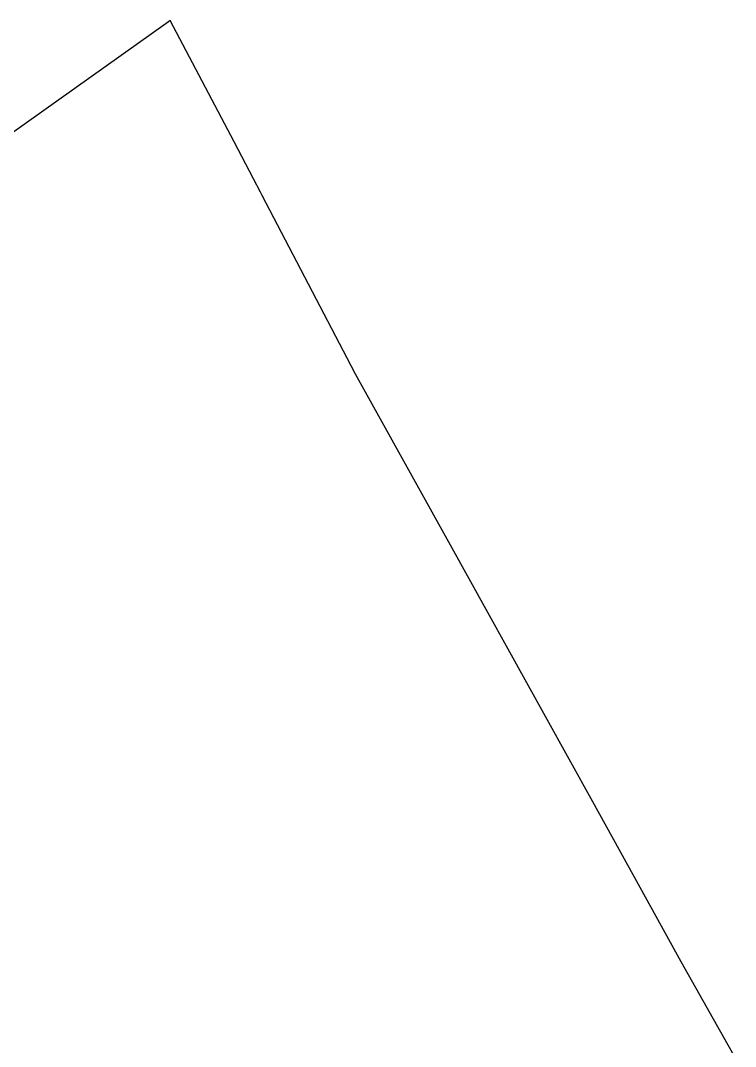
# Model space of a CAD drawing. Header units: metres. Extents: x 1641456 to 1644813, y 5693985 to 5698324.
# Drawn here: x 1642967 to 1644477, y 5696155 to 5698324 of the extents above; entities that cross this region are included whole.
import ezdxf

# ---------------------------------------------------------------- set-up
doc = ezdxf.new("R2010")
doc.units = ezdxf.units.M

msp = doc.modelspace()

# ---------------------------------------------------------------- linework, layer by layer
msp.add_lwpolyline([(1644477.4, 5696129.5), (1644362.9, 5696333.6), (1644276, 5696490.6), (1644175.8, 5696671.5), (1644075.6, 5696852.4), (1643875.2, 5697214.2), (1643854, 5697252.5), (1643674.3, 5697575.6), (1643665.1, 5697593.4), (1643476.9, 5697953.8), (1643473.5, 5697960.3), (1643458.6, 5697988.9), (1643417.9, 5698066.8), (1643282.4, 5698323.5), (1643278.9, 5698321), (1642441.5, 5697725.2)])
msp.add_lwpolyline([(1644477.4, 5696129.5), (1644362.9, 5696333.6), (1644276, 5696490.6), (1644175.8, 5696671.5), (1644075.6, 5696852.4), (1643875.2, 5697214.2), (1643854, 5697252.5), (1643674.3, 5697575.6), (1643665.1, 5697593.4), (1643476.9, 5697953.8), (1643473.5, 5697960.3), (1643458.6, 5697988.9), (1643417.9, 5698066.8), (1643282.4, 5698323.5), (1643278.9, 5698321), (1642441.5, 5697725.2)])
msp.add_lwpolyline([(1644477.4, 5696129.5), (1644362.9, 5696333.6), (1644276, 5696490.6), (1644175.8, 5696671.5), (1644075.6, 5696852.4), (1643875.2, 5697214.2), (1643854, 5697252.5), (1643674.3, 5697575.6), (1643665.1, 5697593.4), (1643476.9, 5697953.8), (1643473.5, 5697960.3), (1643458.6, 5697988.9), (1643417.9, 5698066.8), (1643282.4, 5698323.5), (1643278.9, 5698321), (1642441.5, 5697725.2)])
msp.add_lwpolyline([(1644477.4, 5696129.5), (1644362.9, 5696333.6), (1644276, 5696490.6), (1644175.8, 5696671.5), (1644075.6, 5696852.4), (1643875.2, 5697214.2), (1643854, 5697252.5), (1643674.3, 5697575.6), (1643665.1, 5697593.4), (1643476.9, 5697953.8), (1643473.5, 5697960.3), (1643458.6, 5697988.9), (1643417.9, 5698066.8), (1643282.4, 5698323.5), (1643278.9, 5698321), (1642441.5, 5697725.2)])
msp.add_lwpolyline([(1644477.4, 5696129.5), (1644362.9, 5696333.6), (1644276, 5696490.6), (1644175.8, 5696671.5), (1644075.6, 5696852.4), (1643875.2, 5697214.2), (1643854, 5697252.5), (1643674.3, 5697575.6), (1643665.1, 5697593.4), (1643476.9, 5697953.8), (1643473.5, 5697960.3), (1643458.6, 5697988.9), (1643417.9, 5698066.8), (1643282.4, 5698323.5), (1643278.9, 5698321), (1642441.5, 5697725.2)])
msp.add_lwpolyline([(1644477.4, 5696129.5), (1644362.9, 5696333.6), (1644276, 5696490.6), (1644175.8, 5696671.5), (1644075.6, 5696852.4), (1643875.2, 5697214.2), (1643854, 5697252.5), (1643674.3, 5697575.6), (1643665.1, 5697593.4), (1643476.9, 5697953.8), (1643473.5, 5697960.3), (1643458.6, 5697988.9), (1643417.9, 5698066.8), (1643282.4, 5698323.5), (1643278.9, 5698321), (1642441.5, 5697725.2)])
msp.add_lwpolyline([(1644477.4, 5696129.5), (1644362.9, 5696333.6), (1644276, 5696490.6), (1644175.8, 5696671.5), (1644075.6, 5696852.4), (1643875.2, 5697214.2), (1643854, 5697252.5), (1643674.3, 5697575.6), (1643665.1, 5697593.4), (1643476.9, 5697953.8), (1643473.5, 5697960.3), (1643458.6, 5697988.9), (1643417.9, 5698066.8), (1643282.4, 5698323.5), (1643278.9, 5698321), (1642441.5, 5697725.2)])
msp.add_lwpolyline([(1644477.4, 5696129.5), (1644362.9, 5696333.6), (1644276, 5696490.6), (1644175.8, 5696671.5), (1644075.6, 5696852.4), (1643875.2, 5697214.2), (1643854, 5697252.5), (1643674.3, 5697575.6), (1643665.1, 5697593.4), (1643476.9, 5697953.8), (1643473.5, 5697960.3), (1643458.6, 5697988.9), (1643417.9, 5698066.8), (1643282.4, 5698323.5), (1643278.9, 5698321), (1642441.5, 5697725.2)])
msp.add_lwpolyline([(1644477.4, 5696129.5), (1644362.9, 5696333.6), (1644276, 5696490.6), (1644175.8, 5696671.5), (1644075.6, 5696852.4), (1643875.2, 5697214.2), (1643854, 5697252.5), (1643674.3, 5697575.6), (1643665.1, 5697593.4), (1643476.9, 5697953.8), (1643473.5, 5697960.3), (1643458.6, 5697988.9), (1643417.9, 5698066.8), (1643282.4, 5698323.5), (1643278.9, 5698321), (1642441.5, 5697725.2)])
msp.add_lwpolyline([(1644477.4, 5696129.5), (1644362.9, 5696333.6), (1644276, 5696490.6), (1644175.8, 5696671.5), (1644075.6, 5696852.4), (1643875.2, 5697214.2), (1643854, 5697252.5), (1643674.3, 5697575.6), (1643665.1, 5697593.4), (1643476.9, 5697953.8), (1643473.5, 5697960.3), (1643458.6, 5697988.9), (1643417.9, 5698066.8), (1643282.4, 5698323.5), (1643278.9, 5698321), (1642441.5, 5697725.2)])
msp.add_lwpolyline([(1644477.4, 5696129.5), (1644362.9, 5696333.6), (1644276, 5696490.6), (1644175.8, 5696671.5), (1644075.6, 5696852.4), (1643875.2, 5697214.2), (1643854, 5697252.5), (1643674.3, 5697575.6), (1643665.1, 5697593.4), (1643476.9, 5697953.8), (1643473.5, 5697960.3), (1643458.6, 5697988.9), (1643417.9, 5698066.8), (1643282.4, 5698323.5), (1643278.9, 5698321), (1642441.5, 5697725.2)])
msp.add_lwpolyline([(1644477.4, 5696129.5), (1644362.9, 5696333.6), (1644276, 5696490.6), (1644175.8, 5696671.5), (1644075.6, 5696852.4), (1643875.2, 5697214.2), (1643854, 5697252.5), (1643674.3, 5697575.6), (1643665.1, 5697593.4), (1643476.9, 5697953.8), (1643473.5, 5697960.3), (1643458.6, 5697988.9), (1643417.9, 5698066.8), (1643282.4, 5698323.5), (1643278.9, 5698321), (1642441.5, 5697725.2)])
msp.add_lwpolyline([(1644477.4, 5696129.5), (1644362.9, 5696333.6), (1644276, 5696490.6), (1644175.8, 5696671.5), (1644075.6, 5696852.4), (1643875.2, 5697214.2), (1643854, 5697252.5), (1643674.3, 5697575.6), (1643665.1, 5697593.4), (1643476.9, 5697953.8), (1643473.5, 5697960.3), (1643458.6, 5697988.9), (1643417.9, 5698066.8), (1643282.4, 5698323.5), (1643278.9, 5698321), (1642441.5, 5697725.2)])
msp.add_lwpolyline([(1644477.4, 5696129.5), (1644362.9, 5696333.6), (1644276, 5696490.6), (1644175.8, 5696671.5), (1644075.6, 5696852.4), (1643875.2, 5697214.2), (1643854, 5697252.5), (1643674.3, 5697575.6), (1643665.1, 5697593.4), (1643476.9, 5697953.8), (1643473.5, 5697960.3), (1643458.6, 5697988.9), (1643417.9, 5698066.8), (1643282.4, 5698323.5), (1643278.9, 5698321), (1642441.5, 5697725.2)])
msp.add_lwpolyline([(1644477.4, 5696129.5), (1644362.9, 5696333.6), (1644276, 5696490.6), (1644175.8, 5696671.5), (1644075.6, 5696852.4), (1643875.2, 5697214.2), (1643854, 5697252.5), (1643674.3, 5697575.6), (1643665.1, 5697593.4), (1643476.9, 5697953.8), (1643473.5, 5697960.3), (1643458.6, 5697988.9), (1643417.9, 5698066.8), (1643282.4, 5698323.5), (1643278.9, 5698321), (1642441.5, 5697725.2)])
msp.add_lwpolyline([(1644477.4, 5696129.5), (1644362.9, 5696333.6), (1644276, 5696490.6), (1644175.8, 5696671.5), (1644075.6, 5696852.4), (1643875.2, 5697214.2), (1643854, 5697252.5), (1643674.3, 5697575.6), (1643665.1, 5697593.4), (1643476.9, 5697953.8), (1643473.5, 5697960.3), (1643458.6, 5697988.9), (1643417.9, 5698066.8), (1643282.4, 5698323.5), (1643278.9, 5698321), (1642441.5, 5697725.2)])
msp.add_lwpolyline([(1644477.4, 5696129.5), (1644362.9, 5696333.6), (1644276, 5696490.6), (1644175.8, 5696671.5), (1644075.6, 5696852.4), (1643875.2, 5697214.2), (1643854, 5697252.5), (1643674.3, 5697575.6), (1643665.1, 5697593.4), (1643476.9, 5697953.8), (1643473.5, 5697960.3), (1643458.6, 5697988.9), (1643417.9, 5698066.8), (1643282.4, 5698323.5), (1643278.9, 5698321), (1642441.5, 5697725.2)])
msp.add_lwpolyline([(1644477.4, 5696129.5), (1644362.9, 5696333.6), (1644276, 5696490.6), (1644175.8, 5696671.5), (1644075.6, 5696852.4), (1643875.2, 5697214.2), (1643854, 5697252.5), (1643674.3, 5697575.6), (1643665.1, 5697593.4), (1643476.9, 5697953.8), (1643473.5, 5697960.3), (1643458.6, 5697988.9), (1643417.9, 5698066.8), (1643282.4, 5698323.5), (1643278.9, 5698321), (1642441.5, 5697725.2)])
msp.add_lwpolyline([(1644477.4, 5696129.5), (1644362.9, 5696333.6), (1644276, 5696490.6), (1644175.8, 5696671.5), (1644075.6, 5696852.4), (1643875.2, 5697214.2), (1643854, 5697252.5), (1643674.3, 5697575.6), (1643665.1, 5697593.4), (1643476.9, 5697953.8), (1643473.5, 5697960.3), (1643458.6, 5697988.9), (1643417.9, 5698066.8), (1643282.4, 5698323.5), (1643278.9, 5698321), (1642441.5, 5697725.2)])
msp.add_lwpolyline([(1644477.4, 5696129.5), (1644362.9, 5696333.6), (1644276, 5696490.6), (1644175.8, 5696671.5), (1644075.6, 5696852.4), (1643875.2, 5697214.2), (1643854, 5697252.5), (1643674.3, 5697575.6), (1643665.1, 5697593.4), (1643476.9, 5697953.8), (1643473.5, 5697960.3), (1643458.6, 5697988.9), (1643417.9, 5698066.8), (1643282.4, 5698323.5), (1643278.9, 5698321), (1642441.5, 5697725.2)])
msp.add_lwpolyline([(1644477.4, 5696129.5), (1644362.9, 5696333.6), (1644276, 5696490.6), (1644175.8, 5696671.5), (1644075.6, 5696852.4), (1643875.2, 5697214.2), (1643854, 5697252.5), (1643674.3, 5697575.6), (1643665.1, 5697593.4), (1643476.9, 5697953.8), (1643473.5, 5697960.3), (1643458.6, 5697988.9), (1643417.9, 5698066.8), (1643282.4, 5698323.5), (1643278.9, 5698321), (1642441.5, 5697725.2)])
msp.add_lwpolyline([(1644477.4, 5696129.5), (1644362.9, 5696333.6), (1644276, 5696490.6), (1644175.8, 5696671.5), (1644075.6, 5696852.4), (1643875.2, 5697214.2), (1643854, 5697252.5), (1643674.3, 5697575.6), (1643665.1, 5697593.4), (1643476.9, 5697953.8), (1643473.5, 5697960.3), (1643458.6, 5697988.9), (1643417.9, 5698066.8), (1643282.4, 5698323.5), (1643278.9, 5698321), (1642441.5, 5697725.2)])
msp.add_lwpolyline([(1644477.4, 5696129.5), (1644362.9, 5696333.6), (1644276, 5696490.6), (1644175.8, 5696671.5), (1644075.6, 5696852.4), (1643875.2, 5697214.2), (1643854, 5697252.5), (1643674.3, 5697575.6), (1643665.1, 5697593.4), (1643476.9, 5697953.8), (1643473.5, 5697960.3), (1643458.6, 5697988.9), (1643417.9, 5698066.8), (1643282.4, 5698323.5), (1643278.9, 5698321), (1642441.5, 5697725.2)])
msp.add_lwpolyline([(1644477.4, 5696129.5), (1644362.9, 5696333.6), (1644276, 5696490.6), (1644175.8, 5696671.5), (1644075.6, 5696852.4), (1643875.2, 5697214.2), (1643854, 5697252.5), (1643674.3, 5697575.6), (1643665.1, 5697593.4), (1643476.9, 5697953.8), (1643473.5, 5697960.3), (1643458.6, 5697988.9), (1643417.9, 5698066.8), (1643282.4, 5698323.5), (1643278.9, 5698321), (1642441.5, 5697725.2)])
msp.add_lwpolyline([(1644477.4, 5696129.5), (1644362.9, 5696333.6), (1644276, 5696490.6), (1644175.8, 5696671.5), (1644075.6, 5696852.4), (1643875.2, 5697214.2), (1643854, 5697252.5), (1643674.3, 5697575.6), (1643665.1, 5697593.4), (1643476.9, 5697953.8), (1643473.5, 5697960.3), (1643458.6, 5697988.9), (1643417.9, 5698066.8), (1643282.4, 5698323.5), (1643278.9, 5698321), (1642441.5, 5697725.2)])
msp.add_lwpolyline([(1644477.4, 5696129.5), (1644362.9, 5696333.6), (1644276, 5696490.6), (1644175.8, 5696671.5), (1644075.6, 5696852.4), (1643875.2, 5697214.2), (1643854, 5697252.5), (1643674.3, 5697575.6), (1643665.1, 5697593.4), (1643476.9, 5697953.8), (1643473.5, 5697960.3), (1643458.6, 5697988.9), (1643417.9, 5698066.8), (1643282.4, 5698323.5), (1643278.9, 5698321), (1642441.5, 5697725.2)])
msp.add_lwpolyline([(1644477.4, 5696129.5), (1644362.9, 5696333.6), (1644276, 5696490.6), (1644175.8, 5696671.5), (1644075.6, 5696852.4), (1643875.2, 5697214.2), (1643854, 5697252.5), (1643674.3, 5697575.6), (1643665.1, 5697593.4), (1643476.9, 5697953.8), (1643473.5, 5697960.3), (1643458.6, 5697988.9), (1643417.9, 5698066.8), (1643282.4, 5698323.5), (1643278.9, 5698321), (1642441.5, 5697725.2)])
msp.add_lwpolyline([(1644477.4, 5696129.5), (1644362.9, 5696333.6), (1644276, 5696490.6), (1644175.8, 5696671.5), (1644075.6, 5696852.4), (1643875.2, 5697214.2), (1643854, 5697252.5), (1643674.3, 5697575.6), (1643665.1, 5697593.4), (1643476.9, 5697953.8), (1643473.5, 5697960.3), (1643458.6, 5697988.9), (1643417.9, 5698066.8), (1643282.4, 5698323.5), (1643278.9, 5698321), (1642441.5, 5697725.2)])
msp.add_lwpolyline([(1644477.4, 5696129.5), (1644362.9, 5696333.6), (1644276, 5696490.6), (1644175.8, 5696671.5), (1644075.6, 5696852.4), (1643875.2, 5697214.2), (1643854, 5697252.5), (1643674.3, 5697575.6), (1643665.1, 5697593.4), (1643476.9, 5697953.8), (1643473.5, 5697960.3), (1643458.6, 5697988.9), (1643417.9, 5698066.8), (1643282.4, 5698323.5), (1643278.9, 5698321), (1642441.5, 5697725.2)])
msp.add_lwpolyline([(1644477.4, 5696129.5), (1644362.9, 5696333.6), (1644276, 5696490.6), (1644175.8, 5696671.5), (1644075.6, 5696852.4), (1643875.2, 5697214.2), (1643854, 5697252.5), (1643674.3, 5697575.6), (1643665.1, 5697593.4), (1643476.9, 5697953.8), (1643473.5, 5697960.3), (1643458.6, 5697988.9), (1643417.9, 5698066.8), (1643282.4, 5698323.5), (1643278.9, 5698321), (1642441.5, 5697725.2)])
msp.add_lwpolyline([(1644477.4, 5696129.5), (1644362.9, 5696333.6), (1644276, 5696490.6), (1644175.8, 5696671.5), (1644075.6, 5696852.4), (1643875.2, 5697214.2), (1643854, 5697252.5), (1643674.3, 5697575.6), (1643665.1, 5697593.4), (1643476.9, 5697953.8), (1643473.5, 5697960.3), (1643458.6, 5697988.9), (1643417.9, 5698066.8), (1643282.4, 5698323.5), (1643278.9, 5698321), (1642441.5, 5697725.2)])
msp.add_lwpolyline([(1644477.4, 5696129.5), (1644362.9, 5696333.6), (1644276, 5696490.6), (1644175.8, 5696671.5), (1644075.6, 5696852.4), (1643875.2, 5697214.2), (1643854, 5697252.5), (1643674.3, 5697575.6), (1643665.1, 5697593.4), (1643476.9, 5697953.8), (1643473.5, 5697960.3), (1643458.6, 5697988.9), (1643417.9, 5698066.8), (1643282.4, 5698323.5), (1643278.9, 5698321), (1642441.5, 5697725.2)])
msp.add_lwpolyline([(1644477.4, 5696129.5), (1644362.9, 5696333.6), (1644276, 5696490.6), (1644175.8, 5696671.5), (1644075.6, 5696852.4), (1643875.2, 5697214.2), (1643854, 5697252.5), (1643674.3, 5697575.6), (1643665.1, 5697593.4), (1643476.9, 5697953.8), (1643473.5, 5697960.3), (1643458.6, 5697988.9), (1643417.9, 5698066.8), (1643282.4, 5698323.5), (1643278.9, 5698321), (1642441.5, 5697725.2)])
msp.add_lwpolyline([(1644477.4, 5696129.5), (1644362.9, 5696333.6), (1644276, 5696490.6), (1644175.8, 5696671.5), (1644075.6, 5696852.4), (1643875.2, 5697214.2), (1643854, 5697252.5), (1643674.3, 5697575.6), (1643665.1, 5697593.4), (1643476.9, 5697953.8), (1643473.5, 5697960.3), (1643458.6, 5697988.9), (1643417.9, 5698066.8), (1643282.4, 5698323.5), (1643278.9, 5698321), (1642441.5, 5697725.2)])
msp.add_lwpolyline([(1644477.4, 5696129.5), (1644362.9, 5696333.6), (1644276, 5696490.6), (1644175.8, 5696671.5), (1644075.6, 5696852.4), (1643875.2, 5697214.2), (1643854, 5697252.5), (1643674.3, 5697575.6), (1643665.1, 5697593.4), (1643476.9, 5697953.8), (1643473.5, 5697960.3), (1643458.6, 5697988.9), (1643417.9, 5698066.8), (1643282.4, 5698323.5), (1643278.9, 5698321), (1642441.5, 5697725.2)])
msp.add_lwpolyline([(1644477.4, 5696129.5), (1644362.9, 5696333.6), (1644276, 5696490.6), (1644175.8, 5696671.5), (1644075.6, 5696852.4), (1643875.2, 5697214.2), (1643854, 5697252.5), (1643674.3, 5697575.6), (1643665.1, 5697593.4), (1643476.9, 5697953.8), (1643473.5, 5697960.3), (1643458.6, 5697988.9), (1643417.9, 5698066.8), (1643282.4, 5698323.5), (1643278.9, 5698321), (1642441.5, 5697725.2)])
msp.add_lwpolyline([(1644477.4, 5696129.5), (1644362.9, 5696333.6), (1644276, 5696490.6), (1644175.8, 5696671.5), (1644075.6, 5696852.4), (1643875.2, 5697214.2), (1643854, 5697252.5), (1643674.3, 5697575.6), (1643665.1, 5697593.4), (1643476.9, 5697953.8), (1643473.5, 5697960.3), (1643458.6, 5697988.9), (1643417.9, 5698066.8), (1643282.4, 5698323.5), (1643278.9, 5698321), (1642441.5, 5697725.2)])
msp.add_lwpolyline([(1644477.4, 5696129.5), (1644362.9, 5696333.6), (1644276, 5696490.6), (1644175.8, 5696671.5), (1644075.6, 5696852.4), (1643875.2, 5697214.2), (1643854, 5697252.5), (1643674.3, 5697575.6), (1643665.1, 5697593.4), (1643476.9, 5697953.8), (1643473.5, 5697960.3), (1643458.6, 5697988.9), (1643417.9, 5698066.8), (1643282.4, 5698323.5), (1643278.9, 5698321), (1642441.5, 5697725.2)])
msp.add_lwpolyline([(1644477.4, 5696129.5), (1644362.9, 5696333.6), (1644276, 5696490.6), (1644175.8, 5696671.5), (1644075.6, 5696852.4), (1643875.2, 5697214.2), (1643854, 5697252.5), (1643674.3, 5697575.6), (1643665.1, 5697593.4), (1643476.9, 5697953.8), (1643473.5, 5697960.3), (1643458.6, 5697988.9), (1643417.9, 5698066.8), (1643282.4, 5698323.5), (1643278.9, 5698321), (1642441.5, 5697725.2)])
msp.add_lwpolyline([(1644477.4, 5696129.5), (1644362.9, 5696333.6), (1644276, 5696490.6), (1644175.8, 5696671.5), (1644075.6, 5696852.4), (1643875.2, 5697214.2), (1643854, 5697252.5), (1643674.3, 5697575.6), (1643665.1, 5697593.4), (1643476.9, 5697953.8), (1643473.5, 5697960.3), (1643458.6, 5697988.9), (1643417.9, 5698066.8), (1643282.4, 5698323.5), (1643278.9, 5698321), (1642441.5, 5697725.2)])
msp.add_lwpolyline([(1644477.4, 5696129.5), (1644362.9, 5696333.6), (1644276, 5696490.6), (1644175.8, 5696671.5), (1644075.6, 5696852.4), (1643875.2, 5697214.2), (1643854, 5697252.5), (1643674.3, 5697575.6), (1643665.1, 5697593.4), (1643476.9, 5697953.8), (1643473.5, 5697960.3), (1643458.6, 5697988.9), (1643417.9, 5698066.8), (1643282.4, 5698323.5), (1643278.9, 5698321), (1642441.5, 5697725.2)])
msp.add_lwpolyline([(1644477.4, 5696129.5), (1644362.9, 5696333.6), (1644276, 5696490.6), (1644175.8, 5696671.5), (1644075.6, 5696852.4), (1643875.2, 5697214.2), (1643854, 5697252.5), (1643674.3, 5697575.6), (1643665.1, 5697593.4), (1643476.9, 5697953.8), (1643473.5, 5697960.3), (1643458.6, 5697988.9), (1643417.9, 5698066.8), (1643282.4, 5698323.5), (1643278.9, 5698321), (1642441.5, 5697725.2)])
msp.add_lwpolyline([(1644477.4, 5696129.5), (1644362.9, 5696333.6), (1644276, 5696490.6), (1644175.8, 5696671.5), (1644075.6, 5696852.4), (1643875.2, 5697214.2), (1643854, 5697252.5), (1643674.3, 5697575.6), (1643665.1, 5697593.4), (1643476.9, 5697953.8), (1643473.5, 5697960.3), (1643458.6, 5697988.9), (1643417.9, 5698066.8), (1643282.4, 5698323.5), (1643278.9, 5698321), (1642441.5, 5697725.2)])
msp.add_lwpolyline([(1644477.4, 5696129.5), (1644362.9, 5696333.6), (1644276, 5696490.6), (1644175.8, 5696671.5), (1644075.6, 5696852.4), (1643875.2, 5697214.2), (1643854, 5697252.5), (1643674.3, 5697575.6), (1643665.1, 5697593.4), (1643476.9, 5697953.8), (1643473.5, 5697960.3), (1643458.6, 5697988.9), (1643417.9, 5698066.8), (1643282.4, 5698323.5), (1643278.9, 5698321), (1642441.5, 5697725.2)])
msp.add_lwpolyline([(1644477.4, 5696129.5), (1644362.9, 5696333.6), (1644276, 5696490.6), (1644175.8, 5696671.5), (1644075.6, 5696852.4), (1643875.2, 5697214.2), (1643854, 5697252.5), (1643674.3, 5697575.6), (1643665.1, 5697593.4), (1643476.9, 5697953.8), (1643473.5, 5697960.3), (1643458.6, 5697988.9), (1643417.9, 5698066.8), (1643282.4, 5698323.5), (1643278.9, 5698321), (1642441.5, 5697725.2)])
msp.add_lwpolyline([(1644477.4, 5696129.5), (1644362.9, 5696333.6), (1644276, 5696490.6), (1644175.8, 5696671.5), (1644075.6, 5696852.4), (1643875.2, 5697214.2), (1643854, 5697252.5), (1643674.3, 5697575.6), (1643665.1, 5697593.4), (1643476.9, 5697953.8), (1643473.5, 5697960.3), (1643458.6, 5697988.9), (1643417.9, 5698066.8), (1643282.4, 5698323.5), (1643278.9, 5698321), (1642441.5, 5697725.2)])
msp.add_lwpolyline([(1644477.4, 5696129.5), (1644362.9, 5696333.6), (1644276, 5696490.6), (1644175.8, 5696671.5), (1644075.6, 5696852.4), (1643875.2, 5697214.2), (1643854, 5697252.5), (1643674.3, 5697575.6), (1643665.1, 5697593.4), (1643476.9, 5697953.8), (1643473.5, 5697960.3), (1643458.6, 5697988.9), (1643417.9, 5698066.8), (1643282.4, 5698323.5), (1643278.9, 5698321), (1642441.5, 5697725.2)])
msp.add_lwpolyline([(1644477.4, 5696129.5), (1644362.9, 5696333.6), (1644276, 5696490.6), (1644175.8, 5696671.5), (1644075.6, 5696852.4), (1643875.2, 5697214.2), (1643854, 5697252.5), (1643674.3, 5697575.6), (1643665.1, 5697593.4), (1643476.9, 5697953.8), (1643473.5, 5697960.3), (1643458.6, 5697988.9), (1643417.9, 5698066.8), (1643282.4, 5698323.5), (1643278.9, 5698321), (1642441.5, 5697725.2)])
msp.add_lwpolyline([(1644477.4, 5696129.5), (1644362.9, 5696333.6), (1644276, 5696490.6), (1644175.8, 5696671.5), (1644075.6, 5696852.4), (1643875.2, 5697214.2), (1643854, 5697252.5), (1643674.3, 5697575.6), (1643665.1, 5697593.4), (1643476.9, 5697953.8), (1643473.5, 5697960.3), (1643458.6, 5697988.9), (1643417.9, 5698066.8), (1643282.4, 5698323.5), (1643278.9, 5698321), (1642441.5, 5697725.2)])

doc.saveas('drawing.dxf')
